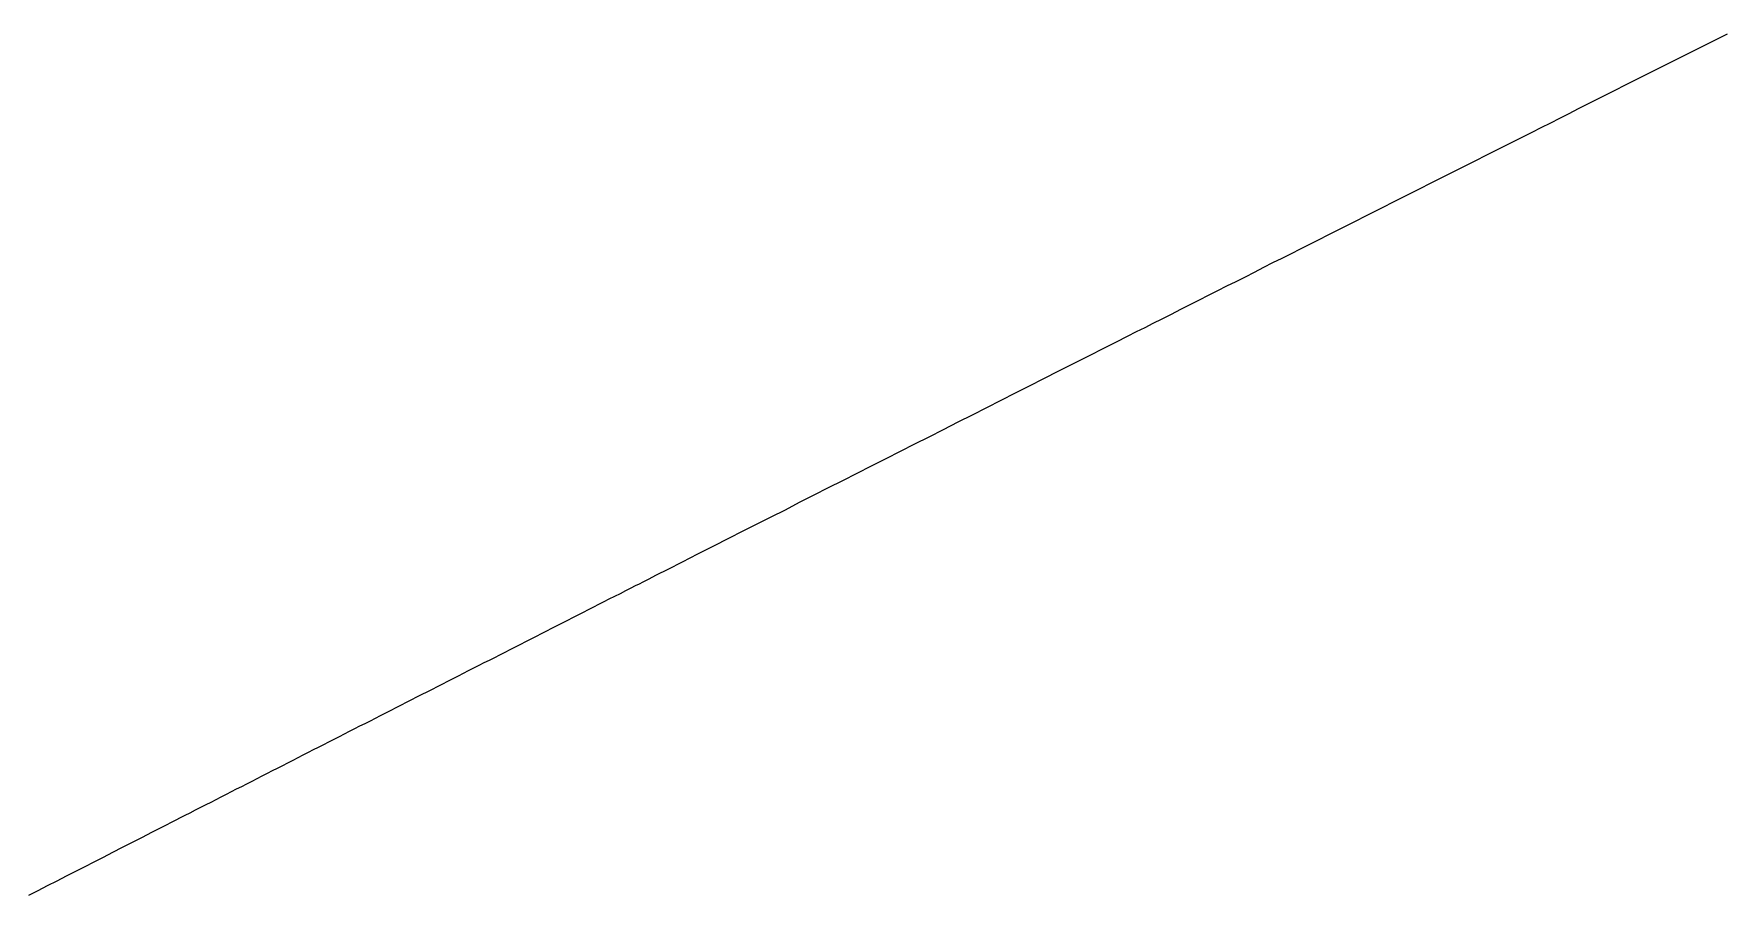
# Model space of a CAD drawing. Header units: millimetres. Extents: x 0 to 2438, y 0 to 1219.
# Drawn here: x 773.9062 to 774.0327, y 119.9783 to 120.0427 of the extents above; entities that cross this region are included whole.
import ezdxf

# ---------------------------------------------------------------- set-up
doc = ezdxf.new("R2010")
doc.units = ezdxf.units.MM
doc.layers.add('CUT', color=7, linetype='Continuous')

msp = doc.modelspace()

# ---------------------------------------------------------------- linework, layer by layer
at = {"layer": 'CUT'}
msp.add_lwpolyline([(773.90586, 119.97827), (773.90656, 119.97863), (773.90726, 119.97899), (773.90797, 119.97935), (773.90867, 119.97971), (773.90937, 119.98007), (773.91006, 119.98042), (773.91075, 119.98077), (773.91143, 119.98112), (773.91213, 119.98148), (773.91286, 119.98185), (773.91362, 119.98224), (773.91437, 119.98262), (773.91506, 119.98298), (773.91567, 119.98329), (773.91615, 119.98353), (773.91653, 119.98373), (773.91687, 119.9839), (773.9172, 119.98407), (773.91755, 119.98425), (773.91794, 119.98444), (773.91833, 119.98465), (773.91873, 119.98485), (773.91912, 119.98505), (773.9195, 119.98524), (773.91988, 119.98544), (773.92026, 119.98563), (773.92064, 119.98583), (773.92102, 119.98602), (773.92141, 119.98622), (773.92179, 119.98641), (773.92218, 119.98661), (773.92256, 119.98681), (773.92294, 119.987), (773.92333, 119.9872), (773.92371, 119.98739), (773.9241, 119.98759), (773.92448, 119.98778), (773.92486, 119.98798), (773.92525, 119.98818), (773.92563, 119.98837), (773.92602, 119.98857), (773.9264, 119.98876), (773.92678, 119.98896), (773.92717, 119.98916), (773.92755, 119.98935), (773.92794, 119.98955), (773.92832, 119.98974), (773.92871, 119.98994), (773.9291, 119.99014), (773.92948, 119.99034), (773.92987, 119.99053), (773.93026, 119.99073), (773.93064, 119.99093), (773.93103, 119.99112), (773.93142, 119.99132), (773.93181, 119.99152), (773.93219, 119.99172), (773.93258, 119.99191), (773.93297, 119.99211), (773.93335, 119.99231), (773.93374, 119.99251), (773.93413, 119.9927), (773.93452, 119.9929), (773.93491, 119.9931), (773.93529, 119.9933), (773.93568, 119.99349), (773.93607, 119.99369), (773.93646, 119.99389), (773.93684, 119.99409), (773.93723, 119.99428), (773.93762, 119.99448), (773.93801, 119.99468), (773.9384, 119.99488), (773.93878, 119.99507), (773.93917, 119.99527), (773.93956, 119.99547), (773.93995, 119.99567), (773.94034, 119.99586), (773.94073, 119.99606), (773.94112, 119.99626), (773.94151, 119.99646), (773.9419, 119.99666), (773.94229, 119.99686), (773.94268, 119.99706), (773.94307, 119.99725), (773.94346, 119.99745), (773.94385, 119.99765), (773.94424, 119.99785), (773.94463, 119.99805), (773.94502, 119.99825), (773.94541, 119.99845), (773.9458, 119.99864), (773.9462, 119.99884), (773.94659, 119.99904), (773.94698, 119.99924), (773.94737, 119.99944), (773.94776, 119.99964), (773.94815, 119.99984), (773.94853, 120.00003), (773.94892, 120.00023), (773.94931, 120.00043), (773.94972, 120.00063), (773.95014, 120.00085), (773.95056, 120.00106), (773.95095, 120.00126), (773.95128, 120.00143), (773.95156, 120.00157), (773.95185, 120.00172), (773.95225, 120.00192), (773.95285, 120.00223), (773.95371, 120.00266), (773.95478, 120.0032), (773.95595, 120.0038), (773.95714, 120.0044), (773.95826, 120.00497), (773.95934, 120.00552), (773.96038, 120.00605), (773.96143, 120.00658), (773.96249, 120.00711), (773.96356, 120.00766), (773.96464, 120.00821), (773.96572, 120.00876), (773.9668, 120.0093), (773.96788, 120.00985), (773.96895, 120.01039), (773.97003, 120.01094), (773.9711, 120.01148), (773.97218, 120.01203), (773.97325, 120.01257), (773.97433, 120.01312), (773.97542, 120.01367), (773.9765, 120.01421), (773.97758, 120.01476), (773.97865, 120.0153), (773.97971, 120.01584), (773.98077, 120.01638), (773.98185, 120.01692), (773.98297, 120.01749), (773.98411, 120.01807), (773.98525, 120.01864), (773.98633, 120.01919), (773.98729, 120.01967), (773.9881, 120.02008), (773.98879, 120.02043), (773.98942, 120.02075), (773.99004, 120.02106), (773.9907, 120.02139), (773.99139, 120.02174), (773.99209, 120.0221), (773.9928, 120.02245), (773.9935, 120.02281), (773.99418, 120.02315), (773.99487, 120.0235), (773.99555, 120.02385), (773.99624, 120.02419), (773.99693, 120.02454), (773.99762, 120.02489), (773.99831, 120.02524), (773.999, 120.02559), (773.99969, 120.02593), (774.00038, 120.02628), (774.00107, 120.02663), (774.00176, 120.02698), (774.00245, 120.02733), (774.00314, 120.02767), (774.00383, 120.02802), (774.00453, 120.02837), (774.00522, 120.02872), (774.00591, 120.02907), (774.0066, 120.02942), (774.00729, 120.02976), (774.00798, 120.03011), (774.00867, 120.03046), (774.00936, 120.03081), (774.01006, 120.03116), (774.01075, 120.03151), (774.01145, 120.03186), (774.01214, 120.03221), (774.01284, 120.03256), (774.01353, 120.03291), (774.01423, 120.03326), (774.01492, 120.03361), (774.01561, 120.03396), (774.01631, 120.03431), (774.01701, 120.03466), (774.0177, 120.03501), (774.0184, 120.03536), (774.01909, 120.03571), (774.01979, 120.03606), (774.02048, 120.03641), (774.02118, 120.03676), (774.02187, 120.03711), (774.02257, 120.03746), (774.02327, 120.03781), (774.02396, 120.03816), (774.02466, 120.03851), (774.02535, 120.03886), (774.02605, 120.03921), (774.02675, 120.03956), (774.02744, 120.03991), (774.02814, 120.04026), (774.02884, 120.04061), (774.02953, 120.04096), (774.03023, 120.04131), (774.03093, 120.04166), (774.03163, 120.04201), (774.03232, 120.04236), (774.03302, 120.04271)], dxfattribs=at)

doc.saveas('drawing.dxf')
